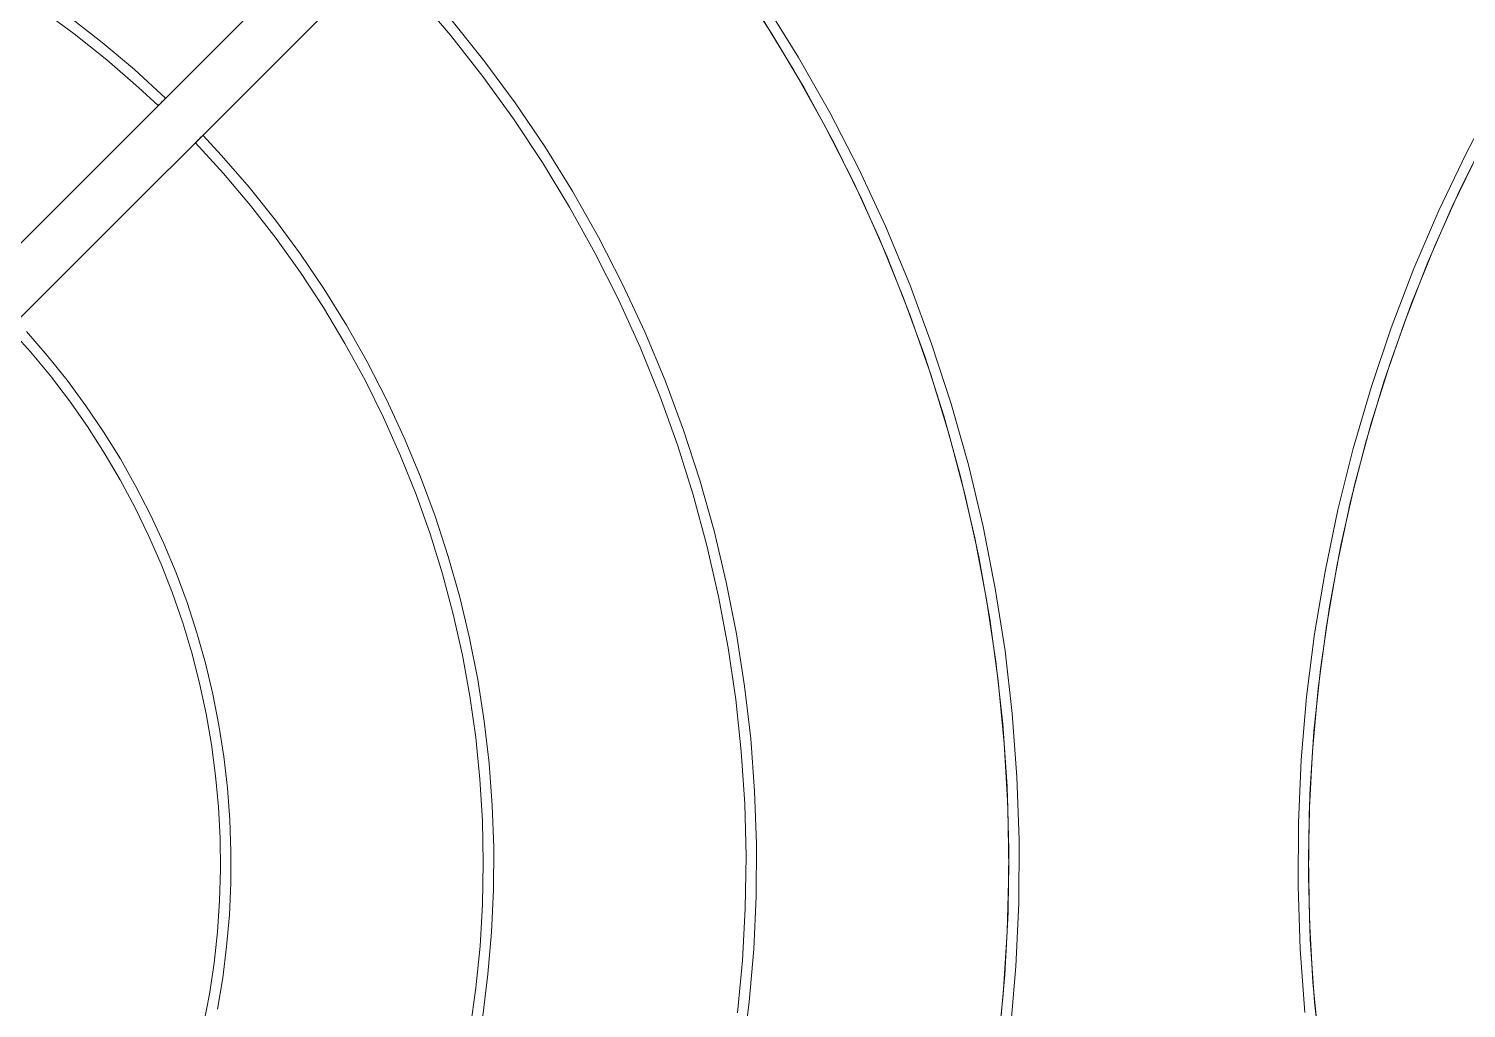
# Model space of a CAD drawing. Header units: millimetres. Extents: x -22227 to 20164, y 15335 to 61747.
# Drawn here: x -6160.9 to -5887.4, y 61219.3 to 61405.8 of the extents above; entities that cross this region are included whole.
import ezdxf

# ---------------------------------------------------------------- set-up
doc = ezdxf.new("R2010")
doc.units = ezdxf.units.MM
doc.layers.add('M-EQPM', color=7, linetype='Continuous', lineweight=5)

# ---------------------------------------------------------------- blocks, each defined once
blk = doc.blocks.new('DanNong_VRV - OD-A-1-1235631-MẶT BẰNG BỐ TRÍ THIẾT BỊ')
at = {"layer": 'M-EQPM'}
for p, q in [((-410.68, 227.11), (-218.35, 419.45)), ((-221.18, 416.62), (-410.68, 227.11)), ((-211.28, 412.38), (-403.61, 220.04)), ((-403.61, 220.04), (-214.1, 409.55))]:
    blk.add_line(p, q, dxfattribs=at)
at = {"layer": 'M-EQPM', "flags": 128}
for points in [[(-143.17, 156.56), (-142.14, 168.55), (-141.6, 180.58), (-141.53, 192.62), (-141.95, 204.65), (-142.85, 216.66), (-144.22, 228.62), (-146.08, 240.51), (-148.4, 252.32), (-151.2, 264.03), (-154.47, 275.62), (-158.19, 287.07), (-162.37, 298.36), (-167, 309.47), (-172.07, 320.39), (-177.57, 331.1), (-183.5, 341.58), (-189.84, 351.82)], [(-143.17, 156.56), (-142.14, 168.55), (-141.6, 180.58), (-141.53, 192.62), (-141.95, 204.65), (-142.85, 216.66), (-144.22, 228.62), (-146.08, 240.51), (-148.4, 252.32), (-151.2, 264.03), (-154.47, 275.62), (-158.19, 287.07), (-162.37, 298.36), (-167, 309.47), (-172.07, 320.39), (-177.57, 331.1), (-183.5, 341.58), (-189.84, 351.82)], [(-195.08, 356.11), (-188.57, 346.08), (-182.46, 335.8), (-176.77, 325.28), (-171.5, 314.55), (-166.66, 303.61), (-162.27, 292.49), (-158.32, 281.2), (-154.83, 269.76), (-151.8, 258.19), (-149.24, 246.51), (-147.14, 234.74), (-145.52, 222.89), (-144.37, 210.98), (-143.7, 199.04), (-143.5, 187.08), (-143.79, 175.13), (-144.55, 163.19), (-145.79, 151.3)], [(-195.08, 356.11), (-188.57, 346.08), (-182.46, 335.8), (-176.77, 325.28), (-171.5, 314.55), (-166.66, 303.61), (-162.27, 292.49), (-158.32, 281.2), (-154.83, 269.76), (-151.8, 258.19), (-149.24, 246.51), (-147.14, 234.74), (-145.52, 222.89), (-144.37, 210.98), (-143.7, 199.04), (-143.5, 187.08), (-143.79, 175.13), (-144.55, 163.19), (-145.79, 151.3)], [(-50.87, 333.95), (-56.49, 323.3), (-61.67, 312.44), (-66.42, 301.38), (-70.72, 290.13), (-74.57, 278.73), (-77.96, 267.17), (-80.89, 255.49), (-83.34, 243.71), (-85.32, 231.83), (-86.83, 219.89), (-87.86, 207.89), (-88.4, 195.87), (-88.47, 183.83), (-88.05, 171.8), (-87.15, 159.79)], [(-50.87, 333.95), (-56.49, 323.3), (-61.67, 312.44), (-66.42, 301.38), (-70.72, 290.13), (-74.57, 278.73), (-77.96, 267.17), (-80.89, 255.49), (-83.34, 243.71), (-85.32, 231.83), (-86.83, 219.89), (-87.86, 207.89), (-88.4, 195.87), (-88.47, 183.83), (-88.05, 171.8), (-87.15, 159.79)], [(-50.87, 333.95), (-56.49, 323.3), (-61.67, 312.44), (-66.42, 301.38), (-70.72, 290.13), (-74.57, 278.73), (-77.96, 267.17), (-80.89, 255.49), (-83.34, 243.71), (-85.32, 231.83), (-86.83, 219.89), (-87.86, 207.89), (-88.4, 195.87), (-88.47, 183.83), (-88.05, 171.8), (-87.15, 159.79)], [(-84.48, 153.56), (-85.63, 165.46), (-86.3, 177.4), (-86.5, 189.36), (-86.21, 201.32), (-85.45, 213.25), (-84.21, 225.15), (-82.5, 236.98), (-80.31, 248.74), (-77.66, 260.4), (-74.54, 271.95), (-70.96, 283.36), (-66.93, 294.62), (-62.45, 305.71), (-57.53, 316.61), (-52.18, 327.3)], [(-84.48, 153.56), (-85.63, 165.46), (-86.3, 177.4), (-86.5, 189.36), (-86.21, 201.32), (-85.45, 213.25), (-84.21, 225.15), (-82.5, 236.98), (-80.31, 248.74), (-77.66, 260.4), (-74.54, 271.95), (-70.96, 283.36), (-66.93, 294.62), (-62.45, 305.71), (-57.53, 316.61), (-52.18, 327.3)], [(-84.03, 149.85), (-85.33, 161.74), (-86.15, 173.67), (-86.49, 185.63), (-86.35, 197.59), (-85.74, 209.53), (-84.65, 221.44), (-83.08, 233.3), (-81.04, 245.08), (-78.54, 256.77), (-75.56, 268.36), (-72.13, 279.81), (-68.24, 291.12), (-63.9, 302.27), (-59.12, 313.23), (-53.9, 323.99)], [(-143.17, 156.56), (-142.14, 168.55), (-141.6, 180.58), (-141.53, 192.62), (-141.95, 204.65), (-142.85, 216.66), (-144.22, 228.62), (-146.08, 240.51), (-148.4, 252.32), (-151.2, 264.03), (-154.47, 275.62), (-158.19, 287.07), (-162.37, 298.36), (-167, 309.47), (-172.07, 320.39), (-177.57, 331.1), (-183.5, 341.58), (-189.84, 351.82)], [(-190.56, 349.24), (-184.32, 339.04), (-178.5, 328.59), (-173.09, 317.92), (-168.12, 307.04), (-163.59, 295.98), (-159.51, 284.74), (-155.87, 273.34), (-152.7, 261.81), (-149.99, 250.16), (-147.74, 238.42), (-145.97, 226.59), (-144.67, 214.7), (-143.85, 202.77), (-143.51, 190.82), (-143.65, 178.86), (-144.26, 166.91), (-145.35, 155.01)], [(-303.95, 333.84), (-309.89, 339.27), (-316.03, 344.45), (-322.38, 349.38)], [(-327.75, 350.81), (-321.34, 346.09), (-315.12, 341.12), (-309.11, 335.9), (-305.37, 332.43)], [(-194.15, 151.86), (-192.89, 161.82), (-192.04, 171.82), (-191.58, 181.85), (-191.53, 191.89), (-191.87, 201.92), (-192.62, 211.93), (-193.77, 221.91), (-195.32, 231.83), (-197.26, 241.68), (-199.59, 251.44), (-202.31, 261.1), (-205.42, 270.65), (-208.91, 280.06), (-212.77, 289.33), (-216.99, 298.44), (-221.58, 307.37), (-226.52, 316.11), (-231.81, 324.64), (-237.43, 332.96), (-243.38, 341.04), (-249.65, 348.88)], [(-256.18, 353.4), (-249.72, 345.82), (-243.57, 337.98), (-237.74, 329.91), (-232.24, 321.61), (-227.07, 313.09), (-222.25, 304.38), (-217.78, 295.48), (-213.67, 286.41), (-209.93, 277.18), (-206.56, 267.81), (-203.57, 258.31), (-200.95, 248.7), (-198.73, 238.99), (-196.89, 229.2), (-195.45, 219.34), (-194.41, 209.44), (-193.76, 199.5), (-193.5, 189.55), (-193.65, 179.59), (-194.19, 169.64), (-195.14, 159.73)], [(-243.62, 159.1), (-242.62, 167.08), (-241.93, 175.09), (-241.56, 183.12), (-241.52, 191.16), (-241.8, 199.19), (-242.4, 207.21), (-243.32, 215.2), (-244.56, 223.14), (-246.11, 231.03), (-247.98, 238.85), (-250.16, 246.58), (-252.65, 254.23), (-255.44, 261.77), (-258.53, 269.19), (-261.91, 276.48), (-265.59, 283.63), (-269.55, 290.63), (-273.78, 297.47), (-278.28, 304.13), (-283.05, 310.6), (-288.07, 316.88), (-293.34, 322.95), (-296.88, 326.77)], [(-298.29, 325.36), (-292.93, 319.48), (-287.8, 313.39), (-282.92, 307.11), (-278.29, 300.63), (-273.92, 293.97), (-269.83, 287.15), (-266.01, 280.16), (-262.48, 273.03), (-259.23, 265.77), (-256.28, 258.38), (-253.62, 250.87), (-251.26, 243.27), (-249.22, 235.58), (-247.48, 227.81), (-246.05, 219.98), (-244.94, 212.1), (-244.14, 204.18), (-243.66, 196.23), (-243.5, 188.28), (-243.66, 180.32), (-244.13, 172.37), (-244.92, 164.45), (-246.03, 156.57)], [(-333.66, 289.99), (-329.68, 285.55), (-325.88, 280.96), (-322.27, 276.23), (-318.84, 271.35), (-315.62, 266.34), (-312.59, 261.2), (-309.78, 255.95), (-307.18, 250.58), (-304.79, 245.12), (-302.63, 239.57), (-300.69, 233.94), (-298.97, 228.23), (-297.49, 222.46), (-296.23, 216.63), (-295.21, 210.76), (-294.43, 204.85), (-293.88, 198.92), (-293.58, 192.97), (-293.5, 187.01), (-293.67, 181.05), (-294.08, 175.1), (-294.72, 169.18), (-295.6, 163.28), (-296.72, 157.43)], [(-294.09, 160.39), (-293.09, 166.34), (-292.34, 172.34), (-291.82, 178.35), (-291.55, 184.39), (-291.52, 190.43), (-291.73, 196.46), (-292.18, 202.49), (-292.87, 208.49), (-293.8, 214.45), (-294.96, 220.38), (-296.37, 226.25), (-298.01, 232.07), (-299.87, 237.81), (-301.97, 243.47), (-304.29, 249.05), (-306.84, 254.53), (-309.6, 259.9), (-312.57, 265.16), (-315.75, 270.29), (-319.13, 275.29), (-322.71, 280.16), (-326.49, 284.87), (-330.44, 289.44)]]:
    blk.add_lwpolyline(points, dxfattribs=at)
at = {"layer": 'M-EQPM'}
for points in [[(-303.95, 333.84), (-303.95, 333.84), (-303.97, 333.82), (-304.08, 333.72), (-304.24, 333.56), (-304.44, 333.36), (-304.66, 333.14), (-304.88, 332.91), (-305.08, 332.71), (-305.24, 332.55), (-305.34, 332.45), (-305.37, 332.43), (-305.37, 332.43)], [(-305.37, 332.43), (-305.37, 332.43), (-305.34, 332.45), (-305.24, 332.55), (-305.08, 332.71), (-304.88, 332.91), (-304.66, 333.14), (-304.44, 333.36), (-304.24, 333.56), (-304.08, 333.72), (-303.97, 333.82), (-303.95, 333.84), (-303.95, 333.84)], [(-298.29, 325.36), (-298.29, 325.36), (-298.27, 325.38), (-298.17, 325.48), (-298.01, 325.64), (-297.81, 325.84), (-297.59, 326.06), (-297.37, 326.29), (-297.16, 326.49), (-297.01, 326.65), (-296.9, 326.75), (-296.88, 326.77), (-296.88, 326.77)], [(-296.88, 326.77), (-296.88, 326.77), (-296.9, 326.75), (-297.01, 326.65), (-297.16, 326.49), (-297.37, 326.29), (-297.59, 326.06), (-297.81, 325.84), (-298.01, 325.64), (-298.17, 325.48), (-298.27, 325.38), (-298.29, 325.36), (-298.29, 325.36)]]:
    blk.add_open_spline(points, degree=3, dxfattribs=at)
blk = doc.blocks.new('DanNong_VRV - OD-A-1-V165-MẶT BẰNG BỐ TRÍ THIẾT BỊ')
at = {"layer": 'M-EQPM'}
for p, q in [((-410.68, 227.11), (-218.35, 419.45)), ((-221.18, 416.62), (-410.68, 227.11)), ((-211.28, 412.38), (-403.61, 220.04)), ((-403.61, 220.04), (-214.1, 409.55))]:
    blk.add_line(p, q, dxfattribs=at)
at = {"layer": 'M-EQPM', "flags": 128}
for points in [[(-143.17, 156.56), (-142.14, 168.55), (-141.6, 180.58), (-141.53, 192.62), (-141.95, 204.65), (-142.85, 216.66), (-144.22, 228.62), (-146.08, 240.51), (-148.4, 252.32), (-151.2, 264.03), (-154.47, 275.62), (-158.19, 287.07), (-162.37, 298.36), (-167, 309.47), (-172.07, 320.39), (-177.57, 331.1), (-183.5, 341.58), (-189.84, 351.82)], [(-143.17, 156.56), (-142.14, 168.55), (-141.6, 180.58), (-141.53, 192.62), (-141.95, 204.65), (-142.85, 216.66), (-144.22, 228.62), (-146.08, 240.51), (-148.4, 252.32), (-151.2, 264.03), (-154.47, 275.62), (-158.19, 287.07), (-162.37, 298.36), (-167, 309.47), (-172.07, 320.39), (-177.57, 331.1), (-183.5, 341.58), (-189.84, 351.82)], [(-195.08, 356.11), (-188.57, 346.08), (-182.46, 335.8), (-176.77, 325.28), (-171.5, 314.55), (-166.66, 303.61), (-162.27, 292.49), (-158.32, 281.2), (-154.83, 269.76), (-151.8, 258.19), (-149.24, 246.51), (-147.14, 234.74), (-145.52, 222.89), (-144.37, 210.98), (-143.7, 199.04), (-143.5, 187.08), (-143.79, 175.13), (-144.55, 163.19), (-145.79, 151.3)], [(-195.08, 356.11), (-188.57, 346.08), (-182.46, 335.8), (-176.77, 325.28), (-171.5, 314.55), (-166.66, 303.61), (-162.27, 292.49), (-158.32, 281.2), (-154.83, 269.76), (-151.8, 258.19), (-149.24, 246.51), (-147.14, 234.74), (-145.52, 222.89), (-144.37, 210.98), (-143.7, 199.04), (-143.5, 187.08), (-143.79, 175.13), (-144.55, 163.19), (-145.79, 151.3)], [(-50.87, 333.95), (-56.49, 323.3), (-61.67, 312.44), (-66.42, 301.38), (-70.72, 290.13), (-74.57, 278.73), (-77.96, 267.17), (-80.89, 255.49), (-83.34, 243.71), (-85.32, 231.83), (-86.83, 219.89), (-87.86, 207.89), (-88.4, 195.87), (-88.47, 183.83), (-88.05, 171.8), (-87.15, 159.79)], [(-50.87, 333.95), (-56.49, 323.3), (-61.67, 312.44), (-66.42, 301.38), (-70.72, 290.13), (-74.57, 278.73), (-77.96, 267.17), (-80.89, 255.49), (-83.34, 243.71), (-85.32, 231.83), (-86.83, 219.89), (-87.86, 207.89), (-88.4, 195.87), (-88.47, 183.83), (-88.05, 171.8), (-87.15, 159.79)], [(-50.87, 333.95), (-56.49, 323.3), (-61.67, 312.44), (-66.42, 301.38), (-70.72, 290.13), (-74.57, 278.73), (-77.96, 267.17), (-80.89, 255.49), (-83.34, 243.71), (-85.32, 231.83), (-86.83, 219.89), (-87.86, 207.89), (-88.4, 195.87), (-88.47, 183.83), (-88.05, 171.8), (-87.15, 159.79)], [(-84.48, 153.56), (-85.63, 165.46), (-86.3, 177.4), (-86.5, 189.36), (-86.21, 201.32), (-85.45, 213.25), (-84.21, 225.15), (-82.5, 236.98), (-80.31, 248.74), (-77.66, 260.4), (-74.54, 271.95), (-70.96, 283.36), (-66.93, 294.62), (-62.45, 305.71), (-57.53, 316.61), (-52.18, 327.3)], [(-84.48, 153.56), (-85.63, 165.46), (-86.3, 177.4), (-86.5, 189.36), (-86.21, 201.32), (-85.45, 213.25), (-84.21, 225.15), (-82.5, 236.98), (-80.31, 248.74), (-77.66, 260.4), (-74.54, 271.95), (-70.96, 283.36), (-66.93, 294.62), (-62.45, 305.71), (-57.53, 316.61), (-52.18, 327.3)], [(-84.03, 149.85), (-85.33, 161.74), (-86.15, 173.67), (-86.49, 185.63), (-86.35, 197.59), (-85.74, 209.53), (-84.65, 221.44), (-83.08, 233.3), (-81.04, 245.08), (-78.54, 256.77), (-75.56, 268.36), (-72.13, 279.81), (-68.24, 291.12), (-63.9, 302.27), (-59.12, 313.23), (-53.9, 323.99)], [(-143.17, 156.56), (-142.14, 168.55), (-141.6, 180.58), (-141.53, 192.62), (-141.95, 204.65), (-142.85, 216.66), (-144.22, 228.62), (-146.08, 240.51), (-148.4, 252.32), (-151.2, 264.03), (-154.47, 275.62), (-158.19, 287.07), (-162.37, 298.36), (-167, 309.47), (-172.07, 320.39), (-177.57, 331.1), (-183.5, 341.58), (-189.84, 351.82)], [(-190.56, 349.24), (-184.32, 339.04), (-178.5, 328.59), (-173.09, 317.92), (-168.12, 307.04), (-163.59, 295.98), (-159.51, 284.74), (-155.87, 273.34), (-152.7, 261.81), (-149.99, 250.16), (-147.74, 238.42), (-145.97, 226.59), (-144.67, 214.7), (-143.85, 202.77), (-143.51, 190.82), (-143.65, 178.86), (-144.26, 166.91), (-145.35, 155.01)], [(-303.95, 333.84), (-309.89, 339.27), (-316.03, 344.45), (-322.38, 349.38)], [(-327.75, 350.81), (-321.34, 346.09), (-315.12, 341.12), (-309.11, 335.9), (-305.37, 332.43)], [(-194.15, 151.86), (-192.89, 161.82), (-192.04, 171.82), (-191.58, 181.85), (-191.53, 191.89), (-191.87, 201.92), (-192.62, 211.93), (-193.77, 221.91), (-195.32, 231.83), (-197.26, 241.68), (-199.59, 251.44), (-202.31, 261.1), (-205.42, 270.65), (-208.91, 280.06), (-212.77, 289.33), (-216.99, 298.44), (-221.58, 307.37), (-226.52, 316.11), (-231.81, 324.64), (-237.43, 332.96), (-243.38, 341.04), (-249.65, 348.88)], [(-256.18, 353.4), (-249.72, 345.82), (-243.57, 337.98), (-237.74, 329.91), (-232.24, 321.61), (-227.07, 313.09), (-222.25, 304.38), (-217.78, 295.48), (-213.67, 286.41), (-209.93, 277.18), (-206.56, 267.81), (-203.57, 258.31), (-200.95, 248.7), (-198.73, 238.99), (-196.89, 229.2), (-195.45, 219.34), (-194.41, 209.44), (-193.76, 199.5), (-193.5, 189.55), (-193.65, 179.59), (-194.19, 169.64), (-195.14, 159.73)], [(-243.62, 159.1), (-242.62, 167.08), (-241.93, 175.09), (-241.56, 183.12), (-241.52, 191.16), (-241.8, 199.19), (-242.4, 207.21), (-243.32, 215.2), (-244.56, 223.14), (-246.11, 231.03), (-247.98, 238.85), (-250.16, 246.58), (-252.65, 254.23), (-255.44, 261.77), (-258.53, 269.19), (-261.91, 276.48), (-265.59, 283.63), (-269.55, 290.63), (-273.78, 297.47), (-278.28, 304.13), (-283.05, 310.6), (-288.07, 316.88), (-293.34, 322.95), (-296.88, 326.77)], [(-298.29, 325.36), (-292.93, 319.48), (-287.8, 313.39), (-282.92, 307.11), (-278.29, 300.63), (-273.92, 293.97), (-269.83, 287.15), (-266.01, 280.16), (-262.48, 273.03), (-259.23, 265.77), (-256.28, 258.38), (-253.62, 250.87), (-251.26, 243.27), (-249.22, 235.58), (-247.48, 227.81), (-246.05, 219.98), (-244.94, 212.1), (-244.14, 204.18), (-243.66, 196.23), (-243.5, 188.28), (-243.66, 180.32), (-244.13, 172.37), (-244.92, 164.45), (-246.03, 156.57)], [(-333.66, 289.99), (-329.68, 285.55), (-325.88, 280.96), (-322.27, 276.23), (-318.84, 271.35), (-315.62, 266.34), (-312.59, 261.2), (-309.78, 255.95), (-307.18, 250.58), (-304.79, 245.12), (-302.63, 239.57), (-300.69, 233.94), (-298.97, 228.23), (-297.49, 222.46), (-296.23, 216.63), (-295.21, 210.76), (-294.43, 204.85), (-293.88, 198.92), (-293.58, 192.97), (-293.5, 187.01), (-293.67, 181.05), (-294.08, 175.1), (-294.72, 169.18), (-295.6, 163.28), (-296.72, 157.43)], [(-294.09, 160.39), (-293.09, 166.34), (-292.34, 172.34), (-291.82, 178.35), (-291.55, 184.39), (-291.52, 190.43), (-291.73, 196.46), (-292.18, 202.49), (-292.87, 208.49), (-293.8, 214.45), (-294.96, 220.38), (-296.37, 226.25), (-298.01, 232.07), (-299.87, 237.81), (-301.97, 243.47), (-304.29, 249.05), (-306.84, 254.53), (-309.6, 259.9), (-312.57, 265.16), (-315.75, 270.29), (-319.13, 275.29), (-322.71, 280.16), (-326.49, 284.87), (-330.44, 289.44)]]:
    blk.add_lwpolyline(points, dxfattribs=at)
at = {"layer": 'M-EQPM'}
for points in [[(-303.95, 333.84), (-303.95, 333.84), (-303.97, 333.82), (-304.08, 333.72), (-304.24, 333.56), (-304.44, 333.36), (-304.66, 333.14), (-304.88, 332.91), (-305.08, 332.71), (-305.24, 332.55), (-305.34, 332.45), (-305.37, 332.43), (-305.37, 332.43)], [(-305.37, 332.43), (-305.37, 332.43), (-305.34, 332.45), (-305.24, 332.55), (-305.08, 332.71), (-304.88, 332.91), (-304.66, 333.14), (-304.44, 333.36), (-304.24, 333.56), (-304.08, 333.72), (-303.97, 333.82), (-303.95, 333.84), (-303.95, 333.84)], [(-298.29, 325.36), (-298.29, 325.36), (-298.27, 325.38), (-298.17, 325.48), (-298.01, 325.64), (-297.81, 325.84), (-297.59, 326.06), (-297.37, 326.29), (-297.16, 326.49), (-297.01, 326.65), (-296.9, 326.75), (-296.88, 326.77), (-296.88, 326.77)], [(-296.88, 326.77), (-296.88, 326.77), (-296.9, 326.75), (-297.01, 326.65), (-297.16, 326.49), (-297.37, 326.29), (-297.59, 326.06), (-297.81, 325.84), (-298.01, 325.64), (-298.17, 325.48), (-298.27, 325.38), (-298.29, 325.36), (-298.29, 325.36)]]:
    blk.add_open_spline(points, degree=3, dxfattribs=at)
blk = doc.blocks.new('DanNong_VRV - OD-A-1-V174-MẶT BẰNG BỐ TRÍ THIẾT BỊ')
at = {"layer": 'M-EQPM'}
for p, q in [((-410.68, 227.11), (-218.35, 419.45)), ((-410.68, 227.11), (-218.35, 419.45)), ((-221.18, 416.62), (-410.68, 227.11)), ((-221.18, 416.62), (-410.68, 227.11)), ((-211.28, 412.38), (-403.61, 220.04)), ((-211.28, 412.38), (-403.61, 220.04)), ((-403.61, 220.04), (-214.1, 409.55)), ((-403.61, 220.04), (-214.1, 409.55))]:
    blk.add_line(p, q, dxfattribs=at)
at = {"layer": 'M-EQPM', "flags": 128}
for points in [[(-143.17, 156.56), (-142.14, 168.55), (-141.6, 180.58), (-141.53, 192.62), (-141.95, 204.65), (-142.85, 216.66), (-144.22, 228.62), (-146.08, 240.51), (-148.4, 252.32), (-151.2, 264.03), (-154.47, 275.62), (-158.19, 287.07), (-162.37, 298.36), (-167, 309.47), (-172.07, 320.39), (-177.57, 331.1), (-183.5, 341.58), (-189.84, 351.82)], [(-143.17, 156.56), (-142.14, 168.55), (-141.6, 180.58), (-141.53, 192.62), (-141.95, 204.65), (-142.85, 216.66), (-144.22, 228.62), (-146.08, 240.51), (-148.4, 252.32), (-151.2, 264.03), (-154.47, 275.62), (-158.19, 287.07), (-162.37, 298.36), (-167, 309.47), (-172.07, 320.39), (-177.57, 331.1), (-183.5, 341.58), (-189.84, 351.82)], [(-143.17, 156.56), (-142.14, 168.55), (-141.6, 180.58), (-141.53, 192.62), (-141.95, 204.65), (-142.85, 216.66), (-144.22, 228.62), (-146.08, 240.51), (-148.4, 252.32), (-151.2, 264.03), (-154.47, 275.62), (-158.19, 287.07), (-162.37, 298.36), (-167, 309.47), (-172.07, 320.39), (-177.57, 331.1), (-183.5, 341.58), (-189.84, 351.82)], [(-143.17, 156.56), (-142.14, 168.55), (-141.6, 180.58), (-141.53, 192.62), (-141.95, 204.65), (-142.85, 216.66), (-144.22, 228.62), (-146.08, 240.51), (-148.4, 252.32), (-151.2, 264.03), (-154.47, 275.62), (-158.19, 287.07), (-162.37, 298.36), (-167, 309.47), (-172.07, 320.39), (-177.57, 331.1), (-183.5, 341.58), (-189.84, 351.82)], [(-195.08, 356.11), (-188.57, 346.08), (-182.46, 335.8), (-176.77, 325.28), (-171.5, 314.55), (-166.66, 303.61), (-162.27, 292.49), (-158.32, 281.2), (-154.83, 269.76), (-151.8, 258.19), (-149.24, 246.51), (-147.14, 234.74), (-145.52, 222.89), (-144.37, 210.98), (-143.7, 199.04), (-143.5, 187.08), (-143.79, 175.13), (-144.55, 163.19), (-145.79, 151.3)], [(-195.08, 356.11), (-188.57, 346.08), (-182.46, 335.8), (-176.77, 325.28), (-171.5, 314.55), (-166.66, 303.61), (-162.27, 292.49), (-158.32, 281.2), (-154.83, 269.76), (-151.8, 258.19), (-149.24, 246.51), (-147.14, 234.74), (-145.52, 222.89), (-144.37, 210.98), (-143.7, 199.04), (-143.5, 187.08), (-143.79, 175.13), (-144.55, 163.19), (-145.79, 151.3)], [(-195.08, 356.11), (-188.57, 346.08), (-182.46, 335.8), (-176.77, 325.28), (-171.5, 314.55), (-166.66, 303.61), (-162.27, 292.49), (-158.32, 281.2), (-154.83, 269.76), (-151.8, 258.19), (-149.24, 246.51), (-147.14, 234.74), (-145.52, 222.89), (-144.37, 210.98), (-143.7, 199.04), (-143.5, 187.08), (-143.79, 175.13), (-144.55, 163.19), (-145.79, 151.3)], [(-195.08, 356.11), (-188.57, 346.08), (-182.46, 335.8), (-176.77, 325.28), (-171.5, 314.55), (-166.66, 303.61), (-162.27, 292.49), (-158.32, 281.2), (-154.83, 269.76), (-151.8, 258.19), (-149.24, 246.51), (-147.14, 234.74), (-145.52, 222.89), (-144.37, 210.98), (-143.7, 199.04), (-143.5, 187.08), (-143.79, 175.13), (-144.55, 163.19), (-145.79, 151.3)], [(-50.87, 333.95), (-56.49, 323.3), (-61.67, 312.44), (-66.42, 301.38), (-70.72, 290.13), (-74.57, 278.73), (-77.96, 267.17), (-80.89, 255.49), (-83.34, 243.71), (-85.32, 231.83), (-86.83, 219.89), (-87.86, 207.89), (-88.4, 195.87), (-88.47, 183.83), (-88.05, 171.8), (-87.15, 159.79)], [(-50.87, 333.95), (-56.49, 323.3), (-61.67, 312.44), (-66.42, 301.38), (-70.72, 290.13), (-74.57, 278.73), (-77.96, 267.17), (-80.89, 255.49), (-83.34, 243.71), (-85.32, 231.83), (-86.83, 219.89), (-87.86, 207.89), (-88.4, 195.87), (-88.47, 183.83), (-88.05, 171.8), (-87.15, 159.79)], [(-50.87, 333.95), (-56.49, 323.3), (-61.67, 312.44), (-66.42, 301.38), (-70.72, 290.13), (-74.57, 278.73), (-77.96, 267.17), (-80.89, 255.49), (-83.34, 243.71), (-85.32, 231.83), (-86.83, 219.89), (-87.86, 207.89), (-88.4, 195.87), (-88.47, 183.83), (-88.05, 171.8), (-87.15, 159.79)], [(-50.87, 333.95), (-56.49, 323.3), (-61.67, 312.44), (-66.42, 301.38), (-70.72, 290.13), (-74.57, 278.73), (-77.96, 267.17), (-80.89, 255.49), (-83.34, 243.71), (-85.32, 231.83), (-86.83, 219.89), (-87.86, 207.89), (-88.4, 195.87), (-88.47, 183.83), (-88.05, 171.8), (-87.15, 159.79)], [(-50.87, 333.95), (-56.49, 323.3), (-61.67, 312.44), (-66.42, 301.38), (-70.72, 290.13), (-74.57, 278.73), (-77.96, 267.17), (-80.89, 255.49), (-83.34, 243.71), (-85.32, 231.83), (-86.83, 219.89), (-87.86, 207.89), (-88.4, 195.87), (-88.47, 183.83), (-88.05, 171.8), (-87.15, 159.79)], [(-50.87, 333.95), (-56.49, 323.3), (-61.67, 312.44), (-66.42, 301.38), (-70.72, 290.13), (-74.57, 278.73), (-77.96, 267.17), (-80.89, 255.49), (-83.34, 243.71), (-85.32, 231.83), (-86.83, 219.89), (-87.86, 207.89), (-88.4, 195.87), (-88.47, 183.83), (-88.05, 171.8), (-87.15, 159.79)], [(-84.48, 153.56), (-85.63, 165.46), (-86.3, 177.4), (-86.5, 189.36), (-86.21, 201.32), (-85.45, 213.25), (-84.21, 225.15), (-82.5, 236.98), (-80.31, 248.74), (-77.66, 260.4), (-74.54, 271.95), (-70.96, 283.36), (-66.93, 294.62), (-62.45, 305.71), (-57.53, 316.61), (-52.18, 327.3)], [(-84.48, 153.56), (-85.63, 165.46), (-86.3, 177.4), (-86.5, 189.36), (-86.21, 201.32), (-85.45, 213.25), (-84.21, 225.15), (-82.5, 236.98), (-80.31, 248.74), (-77.66, 260.4), (-74.54, 271.95), (-70.96, 283.36), (-66.93, 294.62), (-62.45, 305.71), (-57.53, 316.61), (-52.18, 327.3)], [(-84.48, 153.56), (-85.63, 165.46), (-86.3, 177.4), (-86.5, 189.36), (-86.21, 201.32), (-85.45, 213.25), (-84.21, 225.15), (-82.5, 236.98), (-80.31, 248.74), (-77.66, 260.4), (-74.54, 271.95), (-70.96, 283.36), (-66.93, 294.62), (-62.45, 305.71), (-57.53, 316.61), (-52.18, 327.3)], [(-84.48, 153.56), (-85.63, 165.46), (-86.3, 177.4), (-86.5, 189.36), (-86.21, 201.32), (-85.45, 213.25), (-84.21, 225.15), (-82.5, 236.98), (-80.31, 248.74), (-77.66, 260.4), (-74.54, 271.95), (-70.96, 283.36), (-66.93, 294.62), (-62.45, 305.71), (-57.53, 316.61), (-52.18, 327.3)], [(-84.03, 149.85), (-85.33, 161.74), (-86.15, 173.67), (-86.49, 185.63), (-86.35, 197.59), (-85.74, 209.53), (-84.65, 221.44), (-83.08, 233.3), (-81.04, 245.08), (-78.54, 256.77), (-75.56, 268.36), (-72.13, 279.81), (-68.24, 291.12), (-63.9, 302.27), (-59.12, 313.23), (-53.9, 323.99)], [(-84.03, 149.85), (-85.33, 161.74), (-86.15, 173.67), (-86.49, 185.63), (-86.35, 197.59), (-85.74, 209.53), (-84.65, 221.44), (-83.08, 233.3), (-81.04, 245.08), (-78.54, 256.77), (-75.56, 268.36), (-72.13, 279.81), (-68.24, 291.12), (-63.9, 302.27), (-59.12, 313.23), (-53.9, 323.99)], [(-143.17, 156.56), (-142.14, 168.55), (-141.6, 180.58), (-141.53, 192.62), (-141.95, 204.65), (-142.85, 216.66), (-144.22, 228.62), (-146.08, 240.51), (-148.4, 252.32), (-151.2, 264.03), (-154.47, 275.62), (-158.19, 287.07), (-162.37, 298.36), (-167, 309.47), (-172.07, 320.39), (-177.57, 331.1), (-183.5, 341.58), (-189.84, 351.82)], [(-143.17, 156.56), (-142.14, 168.55), (-141.6, 180.58), (-141.53, 192.62), (-141.95, 204.65), (-142.85, 216.66), (-144.22, 228.62), (-146.08, 240.51), (-148.4, 252.32), (-151.2, 264.03), (-154.47, 275.62), (-158.19, 287.07), (-162.37, 298.36), (-167, 309.47), (-172.07, 320.39), (-177.57, 331.1), (-183.5, 341.58), (-189.84, 351.82)], [(-190.56, 349.24), (-184.32, 339.04), (-178.5, 328.59), (-173.09, 317.92), (-168.12, 307.04), (-163.59, 295.98), (-159.51, 284.74), (-155.87, 273.34), (-152.7, 261.81), (-149.99, 250.16), (-147.74, 238.42), (-145.97, 226.59), (-144.67, 214.7), (-143.85, 202.77), (-143.51, 190.82), (-143.65, 178.86), (-144.26, 166.91), (-145.35, 155.01)], [(-190.56, 349.24), (-184.32, 339.04), (-178.5, 328.59), (-173.09, 317.92), (-168.12, 307.04), (-163.59, 295.98), (-159.51, 284.74), (-155.87, 273.34), (-152.7, 261.81), (-149.99, 250.16), (-147.74, 238.42), (-145.97, 226.59), (-144.67, 214.7), (-143.85, 202.77), (-143.51, 190.82), (-143.65, 178.86), (-144.26, 166.91), (-145.35, 155.01)], [(-303.95, 333.84), (-309.89, 339.27), (-316.03, 344.45), (-322.38, 349.38)], [(-303.95, 333.84), (-309.89, 339.27), (-316.03, 344.45), (-322.38, 349.38)], [(-327.75, 350.81), (-321.34, 346.09), (-315.12, 341.12), (-309.11, 335.9), (-305.37, 332.43)], [(-327.75, 350.81), (-321.34, 346.09), (-315.12, 341.12), (-309.11, 335.9), (-305.37, 332.43)], [(-194.15, 151.86), (-192.89, 161.82), (-192.04, 171.82), (-191.58, 181.85), (-191.53, 191.89), (-191.87, 201.92), (-192.62, 211.93), (-193.77, 221.91), (-195.32, 231.83), (-197.26, 241.68), (-199.59, 251.44), (-202.31, 261.1), (-205.42, 270.65), (-208.91, 280.06), (-212.77, 289.33), (-216.99, 298.44), (-221.58, 307.37), (-226.52, 316.11), (-231.81, 324.64), (-237.43, 332.96), (-243.38, 341.04), (-249.65, 348.88)], [(-194.15, 151.86), (-192.89, 161.82), (-192.04, 171.82), (-191.58, 181.85), (-191.53, 191.89), (-191.87, 201.92), (-192.62, 211.93), (-193.77, 221.91), (-195.32, 231.83), (-197.26, 241.68), (-199.59, 251.44), (-202.31, 261.1), (-205.42, 270.65), (-208.91, 280.06), (-212.77, 289.33), (-216.99, 298.44), (-221.58, 307.37), (-226.52, 316.11), (-231.81, 324.64), (-237.43, 332.96), (-243.38, 341.04), (-249.65, 348.88)], [(-256.18, 353.4), (-249.72, 345.82), (-243.57, 337.98), (-237.74, 329.91), (-232.24, 321.61), (-227.07, 313.09), (-222.25, 304.38), (-217.78, 295.48), (-213.67, 286.41), (-209.93, 277.18), (-206.56, 267.81), (-203.57, 258.31), (-200.95, 248.7), (-198.73, 238.99), (-196.89, 229.2), (-195.45, 219.34), (-194.41, 209.44), (-193.76, 199.5), (-193.5, 189.55), (-193.65, 179.59), (-194.19, 169.64), (-195.14, 159.73)], [(-256.18, 353.4), (-249.72, 345.82), (-243.57, 337.98), (-237.74, 329.91), (-232.24, 321.61), (-227.07, 313.09), (-222.25, 304.38), (-217.78, 295.48), (-213.67, 286.41), (-209.93, 277.18), (-206.56, 267.81), (-203.57, 258.31), (-200.95, 248.7), (-198.73, 238.99), (-196.89, 229.2), (-195.45, 219.34), (-194.41, 209.44), (-193.76, 199.5), (-193.5, 189.55), (-193.65, 179.59), (-194.19, 169.64), (-195.14, 159.73)], [(-243.62, 159.1), (-242.62, 167.08), (-241.93, 175.09), (-241.56, 183.12), (-241.52, 191.16), (-241.8, 199.19), (-242.4, 207.21), (-243.32, 215.2), (-244.56, 223.14), (-246.11, 231.03), (-247.98, 238.85), (-250.16, 246.58), (-252.65, 254.23), (-255.44, 261.77), (-258.53, 269.19), (-261.91, 276.48), (-265.59, 283.63), (-269.55, 290.63), (-273.78, 297.47), (-278.28, 304.13), (-283.05, 310.6), (-288.07, 316.88), (-293.34, 322.95), (-296.88, 326.77)], [(-243.62, 159.1), (-242.62, 167.08), (-241.93, 175.09), (-241.56, 183.12), (-241.52, 191.16), (-241.8, 199.19), (-242.4, 207.21), (-243.32, 215.2), (-244.56, 223.14), (-246.11, 231.03), (-247.98, 238.85), (-250.16, 246.58), (-252.65, 254.23), (-255.44, 261.77), (-258.53, 269.19), (-261.91, 276.48), (-265.59, 283.63), (-269.55, 290.63), (-273.78, 297.47), (-278.28, 304.13), (-283.05, 310.6), (-288.07, 316.88), (-293.34, 322.95), (-296.88, 326.77)], [(-298.29, 325.36), (-292.93, 319.48), (-287.8, 313.39), (-282.92, 307.11), (-278.29, 300.63), (-273.92, 293.97), (-269.83, 287.15), (-266.01, 280.16), (-262.48, 273.03), (-259.23, 265.77), (-256.28, 258.38), (-253.62, 250.87), (-251.26, 243.27), (-249.22, 235.58), (-247.48, 227.81), (-246.05, 219.98), (-244.94, 212.1), (-244.14, 204.18), (-243.66, 196.23), (-243.5, 188.28), (-243.66, 180.32), (-244.13, 172.37), (-244.92, 164.45), (-246.03, 156.57)], [(-298.29, 325.36), (-292.93, 319.48), (-287.8, 313.39), (-282.92, 307.11), (-278.29, 300.63), (-273.92, 293.97), (-269.83, 287.15), (-266.01, 280.16), (-262.48, 273.03), (-259.23, 265.77), (-256.28, 258.38), (-253.62, 250.87), (-251.26, 243.27), (-249.22, 235.58), (-247.48, 227.81), (-246.05, 219.98), (-244.94, 212.1), (-244.14, 204.18), (-243.66, 196.23), (-243.5, 188.28), (-243.66, 180.32), (-244.13, 172.37), (-244.92, 164.45), (-246.03, 156.57)], [(-333.66, 289.99), (-329.68, 285.55), (-325.88, 280.96), (-322.27, 276.23), (-318.84, 271.35), (-315.62, 266.34), (-312.59, 261.2), (-309.78, 255.95), (-307.18, 250.58), (-304.79, 245.12), (-302.63, 239.57), (-300.69, 233.94), (-298.97, 228.23), (-297.49, 222.46), (-296.23, 216.63), (-295.21, 210.76), (-294.43, 204.85), (-293.88, 198.92), (-293.58, 192.97), (-293.5, 187.01), (-293.67, 181.05), (-294.08, 175.1), (-294.72, 169.18), (-295.6, 163.28), (-296.72, 157.43)], [(-333.66, 289.99), (-329.68, 285.55), (-325.88, 280.96), (-322.27, 276.23), (-318.84, 271.35), (-315.62, 266.34), (-312.59, 261.2), (-309.78, 255.95), (-307.18, 250.58), (-304.79, 245.12), (-302.63, 239.57), (-300.69, 233.94), (-298.97, 228.23), (-297.49, 222.46), (-296.23, 216.63), (-295.21, 210.76), (-294.43, 204.85), (-293.88, 198.92), (-293.58, 192.97), (-293.5, 187.01), (-293.67, 181.05), (-294.08, 175.1), (-294.72, 169.18), (-295.6, 163.28), (-296.72, 157.43)], [(-294.09, 160.39), (-293.09, 166.34), (-292.34, 172.34), (-291.82, 178.35), (-291.55, 184.39), (-291.52, 190.43), (-291.73, 196.46), (-292.18, 202.49), (-292.87, 208.49), (-293.8, 214.45), (-294.96, 220.38), (-296.37, 226.25), (-298.01, 232.07), (-299.87, 237.81), (-301.97, 243.47), (-304.29, 249.05), (-306.84, 254.53), (-309.6, 259.9), (-312.57, 265.16), (-315.75, 270.29), (-319.13, 275.29), (-322.71, 280.16), (-326.49, 284.87), (-330.44, 289.44)], [(-294.09, 160.39), (-293.09, 166.34), (-292.34, 172.34), (-291.82, 178.35), (-291.55, 184.39), (-291.52, 190.43), (-291.73, 196.46), (-292.18, 202.49), (-292.87, 208.49), (-293.8, 214.45), (-294.96, 220.38), (-296.37, 226.25), (-298.01, 232.07), (-299.87, 237.81), (-301.97, 243.47), (-304.29, 249.05), (-306.84, 254.53), (-309.6, 259.9), (-312.57, 265.16), (-315.75, 270.29), (-319.13, 275.29), (-322.71, 280.16), (-326.49, 284.87), (-330.44, 289.44)]]:
    blk.add_lwpolyline(points, dxfattribs=at)
at = {"layer": 'M-EQPM'}
for points in [[(-303.95, 333.84), (-303.95, 333.84), (-303.97, 333.82), (-304.08, 333.72), (-304.24, 333.56), (-304.44, 333.36), (-304.66, 333.14), (-304.88, 332.91), (-305.08, 332.71), (-305.24, 332.55), (-305.34, 332.45), (-305.37, 332.43), (-305.37, 332.43)], [(-305.37, 332.43), (-305.37, 332.43), (-305.34, 332.45), (-305.24, 332.55), (-305.08, 332.71), (-304.88, 332.91), (-304.66, 333.14), (-304.44, 333.36), (-304.24, 333.56), (-304.08, 333.72), (-303.97, 333.82), (-303.95, 333.84), (-303.95, 333.84)], [(-303.95, 333.84), (-303.95, 333.84), (-303.97, 333.82), (-304.08, 333.72), (-304.24, 333.56), (-304.44, 333.36), (-304.66, 333.14), (-304.88, 332.91), (-305.08, 332.71), (-305.24, 332.55), (-305.34, 332.45), (-305.37, 332.43), (-305.37, 332.43)], [(-305.37, 332.43), (-305.37, 332.43), (-305.34, 332.45), (-305.24, 332.55), (-305.08, 332.71), (-304.88, 332.91), (-304.66, 333.14), (-304.44, 333.36), (-304.24, 333.56), (-304.08, 333.72), (-303.97, 333.82), (-303.95, 333.84), (-303.95, 333.84)], [(-298.29, 325.36), (-298.29, 325.36), (-298.27, 325.38), (-298.17, 325.48), (-298.01, 325.64), (-297.81, 325.84), (-297.59, 326.06), (-297.37, 326.29), (-297.16, 326.49), (-297.01, 326.65), (-296.9, 326.75), (-296.88, 326.77), (-296.88, 326.77)], [(-296.88, 326.77), (-296.88, 326.77), (-296.9, 326.75), (-297.01, 326.65), (-297.16, 326.49), (-297.37, 326.29), (-297.59, 326.06), (-297.81, 325.84), (-298.01, 325.64), (-298.17, 325.48), (-298.27, 325.38), (-298.29, 325.36), (-298.29, 325.36)], [(-298.29, 325.36), (-298.29, 325.36), (-298.27, 325.38), (-298.17, 325.48), (-298.01, 325.64), (-297.81, 325.84), (-297.59, 326.06), (-297.37, 326.29), (-297.16, 326.49), (-297.01, 326.65), (-296.9, 326.75), (-296.88, 326.77), (-296.88, 326.77)], [(-296.88, 326.77), (-296.88, 326.77), (-296.9, 326.75), (-297.01, 326.65), (-297.16, 326.49), (-297.37, 326.29), (-297.59, 326.06), (-297.81, 325.84), (-298.01, 325.64), (-298.17, 325.48), (-298.27, 325.38), (-298.29, 325.36), (-298.29, 325.36)]]:
    blk.add_open_spline(points, degree=3, dxfattribs=at)
blk = doc.blocks.new('DanNong_VRV - OD-A-1-V179-MẶT BẰNG BỐ TRÍ THIẾT BỊ')
at = {"layer": 'M-EQPM'}
for p, q in [((-410.68, 227.11), (-218.35, 419.45)), ((-410.68, 227.11), (-218.35, 419.45)), ((-221.18, 416.62), (-410.68, 227.11)), ((-221.18, 416.62), (-410.68, 227.11)), ((-211.28, 412.38), (-403.61, 220.04)), ((-211.28, 412.38), (-403.61, 220.04)), ((-403.61, 220.04), (-214.1, 409.55)), ((-403.61, 220.04), (-214.1, 409.55))]:
    blk.add_line(p, q, dxfattribs=at)
at = {"layer": 'M-EQPM', "flags": 128}
for points in [[(-143.17, 156.56), (-142.14, 168.55), (-141.6, 180.58), (-141.53, 192.62), (-141.95, 204.65), (-142.85, 216.66), (-144.22, 228.62), (-146.08, 240.51), (-148.4, 252.32), (-151.2, 264.03), (-154.47, 275.62), (-158.19, 287.07), (-162.37, 298.36), (-167, 309.47), (-172.07, 320.39), (-177.57, 331.1), (-183.5, 341.58), (-189.84, 351.82)], [(-143.17, 156.56), (-142.14, 168.55), (-141.6, 180.58), (-141.53, 192.62), (-141.95, 204.65), (-142.85, 216.66), (-144.22, 228.62), (-146.08, 240.51), (-148.4, 252.32), (-151.2, 264.03), (-154.47, 275.62), (-158.19, 287.07), (-162.37, 298.36), (-167, 309.47), (-172.07, 320.39), (-177.57, 331.1), (-183.5, 341.58), (-189.84, 351.82)], [(-143.17, 156.56), (-142.14, 168.55), (-141.6, 180.58), (-141.53, 192.62), (-141.95, 204.65), (-142.85, 216.66), (-144.22, 228.62), (-146.08, 240.51), (-148.4, 252.32), (-151.2, 264.03), (-154.47, 275.62), (-158.19, 287.07), (-162.37, 298.36), (-167, 309.47), (-172.07, 320.39), (-177.57, 331.1), (-183.5, 341.58), (-189.84, 351.82)], [(-143.17, 156.56), (-142.14, 168.55), (-141.6, 180.58), (-141.53, 192.62), (-141.95, 204.65), (-142.85, 216.66), (-144.22, 228.62), (-146.08, 240.51), (-148.4, 252.32), (-151.2, 264.03), (-154.47, 275.62), (-158.19, 287.07), (-162.37, 298.36), (-167, 309.47), (-172.07, 320.39), (-177.57, 331.1), (-183.5, 341.58), (-189.84, 351.82)], [(-195.08, 356.11), (-188.57, 346.08), (-182.46, 335.8), (-176.77, 325.28), (-171.5, 314.55), (-166.66, 303.61), (-162.27, 292.49), (-158.32, 281.2), (-154.83, 269.76), (-151.8, 258.19), (-149.24, 246.51), (-147.14, 234.74), (-145.52, 222.89), (-144.37, 210.98), (-143.7, 199.04), (-143.5, 187.08), (-143.79, 175.13), (-144.55, 163.19), (-145.79, 151.3)], [(-195.08, 356.11), (-188.57, 346.08), (-182.46, 335.8), (-176.77, 325.28), (-171.5, 314.55), (-166.66, 303.61), (-162.27, 292.49), (-158.32, 281.2), (-154.83, 269.76), (-151.8, 258.19), (-149.24, 246.51), (-147.14, 234.74), (-145.52, 222.89), (-144.37, 210.98), (-143.7, 199.04), (-143.5, 187.08), (-143.79, 175.13), (-144.55, 163.19), (-145.79, 151.3)], [(-195.08, 356.11), (-188.57, 346.08), (-182.46, 335.8), (-176.77, 325.28), (-171.5, 314.55), (-166.66, 303.61), (-162.27, 292.49), (-158.32, 281.2), (-154.83, 269.76), (-151.8, 258.19), (-149.24, 246.51), (-147.14, 234.74), (-145.52, 222.89), (-144.37, 210.98), (-143.7, 199.04), (-143.5, 187.08), (-143.79, 175.13), (-144.55, 163.19), (-145.79, 151.3)], [(-195.08, 356.11), (-188.57, 346.08), (-182.46, 335.8), (-176.77, 325.28), (-171.5, 314.55), (-166.66, 303.61), (-162.27, 292.49), (-158.32, 281.2), (-154.83, 269.76), (-151.8, 258.19), (-149.24, 246.51), (-147.14, 234.74), (-145.52, 222.89), (-144.37, 210.98), (-143.7, 199.04), (-143.5, 187.08), (-143.79, 175.13), (-144.55, 163.19), (-145.79, 151.3)], [(-50.87, 333.95), (-56.49, 323.3), (-61.67, 312.44), (-66.42, 301.38), (-70.72, 290.13), (-74.57, 278.73), (-77.96, 267.17), (-80.89, 255.49), (-83.34, 243.71), (-85.32, 231.83), (-86.83, 219.89), (-87.86, 207.89), (-88.4, 195.87), (-88.47, 183.83), (-88.05, 171.8), (-87.15, 159.79)], [(-50.87, 333.95), (-56.49, 323.3), (-61.67, 312.44), (-66.42, 301.38), (-70.72, 290.13), (-74.57, 278.73), (-77.96, 267.17), (-80.89, 255.49), (-83.34, 243.71), (-85.32, 231.83), (-86.83, 219.89), (-87.86, 207.89), (-88.4, 195.87), (-88.47, 183.83), (-88.05, 171.8), (-87.15, 159.79)], [(-50.87, 333.95), (-56.49, 323.3), (-61.67, 312.44), (-66.42, 301.38), (-70.72, 290.13), (-74.57, 278.73), (-77.96, 267.17), (-80.89, 255.49), (-83.34, 243.71), (-85.32, 231.83), (-86.83, 219.89), (-87.86, 207.89), (-88.4, 195.87), (-88.47, 183.83), (-88.05, 171.8), (-87.15, 159.79)], [(-50.87, 333.95), (-56.49, 323.3), (-61.67, 312.44), (-66.42, 301.38), (-70.72, 290.13), (-74.57, 278.73), (-77.96, 267.17), (-80.89, 255.49), (-83.34, 243.71), (-85.32, 231.83), (-86.83, 219.89), (-87.86, 207.89), (-88.4, 195.87), (-88.47, 183.83), (-88.05, 171.8), (-87.15, 159.79)], [(-50.87, 333.95), (-56.49, 323.3), (-61.67, 312.44), (-66.42, 301.38), (-70.72, 290.13), (-74.57, 278.73), (-77.96, 267.17), (-80.89, 255.49), (-83.34, 243.71), (-85.32, 231.83), (-86.83, 219.89), (-87.86, 207.89), (-88.4, 195.87), (-88.47, 183.83), (-88.05, 171.8), (-87.15, 159.79)], [(-50.87, 333.95), (-56.49, 323.3), (-61.67, 312.44), (-66.42, 301.38), (-70.72, 290.13), (-74.57, 278.73), (-77.96, 267.17), (-80.89, 255.49), (-83.34, 243.71), (-85.32, 231.83), (-86.83, 219.89), (-87.86, 207.89), (-88.4, 195.87), (-88.47, 183.83), (-88.05, 171.8), (-87.15, 159.79)], [(-84.48, 153.56), (-85.63, 165.46), (-86.3, 177.4), (-86.5, 189.36), (-86.21, 201.32), (-85.45, 213.25), (-84.21, 225.15), (-82.5, 236.98), (-80.31, 248.74), (-77.66, 260.4), (-74.54, 271.95), (-70.96, 283.36), (-66.93, 294.62), (-62.45, 305.71), (-57.53, 316.61), (-52.18, 327.3)], [(-84.48, 153.56), (-85.63, 165.46), (-86.3, 177.4), (-86.5, 189.36), (-86.21, 201.32), (-85.45, 213.25), (-84.21, 225.15), (-82.5, 236.98), (-80.31, 248.74), (-77.66, 260.4), (-74.54, 271.95), (-70.96, 283.36), (-66.93, 294.62), (-62.45, 305.71), (-57.53, 316.61), (-52.18, 327.3)], [(-84.48, 153.56), (-85.63, 165.46), (-86.3, 177.4), (-86.5, 189.36), (-86.21, 201.32), (-85.45, 213.25), (-84.21, 225.15), (-82.5, 236.98), (-80.31, 248.74), (-77.66, 260.4), (-74.54, 271.95), (-70.96, 283.36), (-66.93, 294.62), (-62.45, 305.71), (-57.53, 316.61), (-52.18, 327.3)], [(-84.48, 153.56), (-85.63, 165.46), (-86.3, 177.4), (-86.5, 189.36), (-86.21, 201.32), (-85.45, 213.25), (-84.21, 225.15), (-82.5, 236.98), (-80.31, 248.74), (-77.66, 260.4), (-74.54, 271.95), (-70.96, 283.36), (-66.93, 294.62), (-62.45, 305.71), (-57.53, 316.61), (-52.18, 327.3)], [(-84.03, 149.85), (-85.33, 161.74), (-86.15, 173.67), (-86.49, 185.63), (-86.35, 197.59), (-85.74, 209.53), (-84.65, 221.44), (-83.08, 233.3), (-81.04, 245.08), (-78.54, 256.77), (-75.56, 268.36), (-72.13, 279.81), (-68.24, 291.12), (-63.9, 302.27), (-59.12, 313.23), (-53.9, 323.99)], [(-84.03, 149.85), (-85.33, 161.74), (-86.15, 173.67), (-86.49, 185.63), (-86.35, 197.59), (-85.74, 209.53), (-84.65, 221.44), (-83.08, 233.3), (-81.04, 245.08), (-78.54, 256.77), (-75.56, 268.36), (-72.13, 279.81), (-68.24, 291.12), (-63.9, 302.27), (-59.12, 313.23), (-53.9, 323.99)], [(-143.17, 156.56), (-142.14, 168.55), (-141.6, 180.58), (-141.53, 192.62), (-141.95, 204.65), (-142.85, 216.66), (-144.22, 228.62), (-146.08, 240.51), (-148.4, 252.32), (-151.2, 264.03), (-154.47, 275.62), (-158.19, 287.07), (-162.37, 298.36), (-167, 309.47), (-172.07, 320.39), (-177.57, 331.1), (-183.5, 341.58), (-189.84, 351.82)], [(-143.17, 156.56), (-142.14, 168.55), (-141.6, 180.58), (-141.53, 192.62), (-141.95, 204.65), (-142.85, 216.66), (-144.22, 228.62), (-146.08, 240.51), (-148.4, 252.32), (-151.2, 264.03), (-154.47, 275.62), (-158.19, 287.07), (-162.37, 298.36), (-167, 309.47), (-172.07, 320.39), (-177.57, 331.1), (-183.5, 341.58), (-189.84, 351.82)], [(-190.56, 349.24), (-184.32, 339.04), (-178.5, 328.59), (-173.09, 317.92), (-168.12, 307.04), (-163.59, 295.98), (-159.51, 284.74), (-155.87, 273.34), (-152.7, 261.81), (-149.99, 250.16), (-147.74, 238.42), (-145.97, 226.59), (-144.67, 214.7), (-143.85, 202.77), (-143.51, 190.82), (-143.65, 178.86), (-144.26, 166.91), (-145.35, 155.01)], [(-190.56, 349.24), (-184.32, 339.04), (-178.5, 328.59), (-173.09, 317.92), (-168.12, 307.04), (-163.59, 295.98), (-159.51, 284.74), (-155.87, 273.34), (-152.7, 261.81), (-149.99, 250.16), (-147.74, 238.42), (-145.97, 226.59), (-144.67, 214.7), (-143.85, 202.77), (-143.51, 190.82), (-143.65, 178.86), (-144.26, 166.91), (-145.35, 155.01)], [(-303.95, 333.84), (-309.89, 339.27), (-316.03, 344.45), (-322.38, 349.38)], [(-303.95, 333.84), (-309.89, 339.27), (-316.03, 344.45), (-322.38, 349.38)], [(-327.75, 350.81), (-321.34, 346.09), (-315.12, 341.12), (-309.11, 335.9), (-305.37, 332.43)], [(-327.75, 350.81), (-321.34, 346.09), (-315.12, 341.12), (-309.11, 335.9), (-305.37, 332.43)], [(-194.15, 151.86), (-192.89, 161.82), (-192.04, 171.82), (-191.58, 181.85), (-191.53, 191.89), (-191.87, 201.92), (-192.62, 211.93), (-193.77, 221.91), (-195.32, 231.83), (-197.26, 241.68), (-199.59, 251.44), (-202.31, 261.1), (-205.42, 270.65), (-208.91, 280.06), (-212.77, 289.33), (-216.99, 298.44), (-221.58, 307.37), (-226.52, 316.11), (-231.81, 324.64), (-237.43, 332.96), (-243.38, 341.04), (-249.65, 348.88)], [(-194.15, 151.86), (-192.89, 161.82), (-192.04, 171.82), (-191.58, 181.85), (-191.53, 191.89), (-191.87, 201.92), (-192.62, 211.93), (-193.77, 221.91), (-195.32, 231.83), (-197.26, 241.68), (-199.59, 251.44), (-202.31, 261.1), (-205.42, 270.65), (-208.91, 280.06), (-212.77, 289.33), (-216.99, 298.44), (-221.58, 307.37), (-226.52, 316.11), (-231.81, 324.64), (-237.43, 332.96), (-243.38, 341.04), (-249.65, 348.88)], [(-256.18, 353.4), (-249.72, 345.82), (-243.57, 337.98), (-237.74, 329.91), (-232.24, 321.61), (-227.07, 313.09), (-222.25, 304.38), (-217.78, 295.48), (-213.67, 286.41), (-209.93, 277.18), (-206.56, 267.81), (-203.57, 258.31), (-200.95, 248.7), (-198.73, 238.99), (-196.89, 229.2), (-195.45, 219.34), (-194.41, 209.44), (-193.76, 199.5), (-193.5, 189.55), (-193.65, 179.59), (-194.19, 169.64), (-195.14, 159.73)], [(-256.18, 353.4), (-249.72, 345.82), (-243.57, 337.98), (-237.74, 329.91), (-232.24, 321.61), (-227.07, 313.09), (-222.25, 304.38), (-217.78, 295.48), (-213.67, 286.41), (-209.93, 277.18), (-206.56, 267.81), (-203.57, 258.31), (-200.95, 248.7), (-198.73, 238.99), (-196.89, 229.2), (-195.45, 219.34), (-194.41, 209.44), (-193.76, 199.5), (-193.5, 189.55), (-193.65, 179.59), (-194.19, 169.64), (-195.14, 159.73)], [(-243.62, 159.1), (-242.62, 167.08), (-241.93, 175.09), (-241.56, 183.12), (-241.52, 191.16), (-241.8, 199.19), (-242.4, 207.21), (-243.32, 215.2), (-244.56, 223.14), (-246.11, 231.03), (-247.98, 238.85), (-250.16, 246.58), (-252.65, 254.23), (-255.44, 261.77), (-258.53, 269.19), (-261.91, 276.48), (-265.59, 283.63), (-269.55, 290.63), (-273.78, 297.47), (-278.28, 304.13), (-283.05, 310.6), (-288.07, 316.88), (-293.34, 322.95), (-296.88, 326.77)], [(-243.62, 159.1), (-242.62, 167.08), (-241.93, 175.09), (-241.56, 183.12), (-241.52, 191.16), (-241.8, 199.19), (-242.4, 207.21), (-243.32, 215.2), (-244.56, 223.14), (-246.11, 231.03), (-247.98, 238.85), (-250.16, 246.58), (-252.65, 254.23), (-255.44, 261.77), (-258.53, 269.19), (-261.91, 276.48), (-265.59, 283.63), (-269.55, 290.63), (-273.78, 297.47), (-278.28, 304.13), (-283.05, 310.6), (-288.07, 316.88), (-293.34, 322.95), (-296.88, 326.77)], [(-298.29, 325.36), (-292.93, 319.48), (-287.8, 313.39), (-282.92, 307.11), (-278.29, 300.63), (-273.92, 293.97), (-269.83, 287.15), (-266.01, 280.16), (-262.48, 273.03), (-259.23, 265.77), (-256.28, 258.38), (-253.62, 250.87), (-251.26, 243.27), (-249.22, 235.58), (-247.48, 227.81), (-246.05, 219.98), (-244.94, 212.1), (-244.14, 204.18), (-243.66, 196.23), (-243.5, 188.28), (-243.66, 180.32), (-244.13, 172.37), (-244.92, 164.45), (-246.03, 156.57)], [(-298.29, 325.36), (-292.93, 319.48), (-287.8, 313.39), (-282.92, 307.11), (-278.29, 300.63), (-273.92, 293.97), (-269.83, 287.15), (-266.01, 280.16), (-262.48, 273.03), (-259.23, 265.77), (-256.28, 258.38), (-253.62, 250.87), (-251.26, 243.27), (-249.22, 235.58), (-247.48, 227.81), (-246.05, 219.98), (-244.94, 212.1), (-244.14, 204.18), (-243.66, 196.23), (-243.5, 188.28), (-243.66, 180.32), (-244.13, 172.37), (-244.92, 164.45), (-246.03, 156.57)], [(-333.66, 289.99), (-329.68, 285.55), (-325.88, 280.96), (-322.27, 276.23), (-318.84, 271.35), (-315.62, 266.34), (-312.59, 261.2), (-309.78, 255.95), (-307.18, 250.58), (-304.79, 245.12), (-302.63, 239.57), (-300.69, 233.94), (-298.97, 228.23), (-297.49, 222.46), (-296.23, 216.63), (-295.21, 210.76), (-294.43, 204.85), (-293.88, 198.92), (-293.58, 192.97), (-293.5, 187.01), (-293.67, 181.05), (-294.08, 175.1), (-294.72, 169.18), (-295.6, 163.28), (-296.72, 157.43)], [(-333.66, 289.99), (-329.68, 285.55), (-325.88, 280.96), (-322.27, 276.23), (-318.84, 271.35), (-315.62, 266.34), (-312.59, 261.2), (-309.78, 255.95), (-307.18, 250.58), (-304.79, 245.12), (-302.63, 239.57), (-300.69, 233.94), (-298.97, 228.23), (-297.49, 222.46), (-296.23, 216.63), (-295.21, 210.76), (-294.43, 204.85), (-293.88, 198.92), (-293.58, 192.97), (-293.5, 187.01), (-293.67, 181.05), (-294.08, 175.1), (-294.72, 169.18), (-295.6, 163.28), (-296.72, 157.43)], [(-294.09, 160.39), (-293.09, 166.34), (-292.34, 172.34), (-291.82, 178.35), (-291.55, 184.39), (-291.52, 190.43), (-291.73, 196.46), (-292.18, 202.49), (-292.87, 208.49), (-293.8, 214.45), (-294.96, 220.38), (-296.37, 226.25), (-298.01, 232.07), (-299.87, 237.81), (-301.97, 243.47), (-304.29, 249.05), (-306.84, 254.53), (-309.6, 259.9), (-312.57, 265.16), (-315.75, 270.29), (-319.13, 275.29), (-322.71, 280.16), (-326.49, 284.87), (-330.44, 289.44)], [(-294.09, 160.39), (-293.09, 166.34), (-292.34, 172.34), (-291.82, 178.35), (-291.55, 184.39), (-291.52, 190.43), (-291.73, 196.46), (-292.18, 202.49), (-292.87, 208.49), (-293.8, 214.45), (-294.96, 220.38), (-296.37, 226.25), (-298.01, 232.07), (-299.87, 237.81), (-301.97, 243.47), (-304.29, 249.05), (-306.84, 254.53), (-309.6, 259.9), (-312.57, 265.16), (-315.75, 270.29), (-319.13, 275.29), (-322.71, 280.16), (-326.49, 284.87), (-330.44, 289.44)]]:
    blk.add_lwpolyline(points, dxfattribs=at)
at = {"layer": 'M-EQPM'}
for points in [[(-303.95, 333.84), (-303.95, 333.84), (-303.97, 333.82), (-304.08, 333.72), (-304.24, 333.56), (-304.44, 333.36), (-304.66, 333.14), (-304.88, 332.91), (-305.08, 332.71), (-305.24, 332.55), (-305.34, 332.45), (-305.37, 332.43), (-305.37, 332.43)], [(-305.37, 332.43), (-305.37, 332.43), (-305.34, 332.45), (-305.24, 332.55), (-305.08, 332.71), (-304.88, 332.91), (-304.66, 333.14), (-304.44, 333.36), (-304.24, 333.56), (-304.08, 333.72), (-303.97, 333.82), (-303.95, 333.84), (-303.95, 333.84)], [(-303.95, 333.84), (-303.95, 333.84), (-303.97, 333.82), (-304.08, 333.72), (-304.24, 333.56), (-304.44, 333.36), (-304.66, 333.14), (-304.88, 332.91), (-305.08, 332.71), (-305.24, 332.55), (-305.34, 332.45), (-305.37, 332.43), (-305.37, 332.43)], [(-305.37, 332.43), (-305.37, 332.43), (-305.34, 332.45), (-305.24, 332.55), (-305.08, 332.71), (-304.88, 332.91), (-304.66, 333.14), (-304.44, 333.36), (-304.24, 333.56), (-304.08, 333.72), (-303.97, 333.82), (-303.95, 333.84), (-303.95, 333.84)], [(-298.29, 325.36), (-298.29, 325.36), (-298.27, 325.38), (-298.17, 325.48), (-298.01, 325.64), (-297.81, 325.84), (-297.59, 326.06), (-297.37, 326.29), (-297.16, 326.49), (-297.01, 326.65), (-296.9, 326.75), (-296.88, 326.77), (-296.88, 326.77)], [(-296.88, 326.77), (-296.88, 326.77), (-296.9, 326.75), (-297.01, 326.65), (-297.16, 326.49), (-297.37, 326.29), (-297.59, 326.06), (-297.81, 325.84), (-298.01, 325.64), (-298.17, 325.48), (-298.27, 325.38), (-298.29, 325.36), (-298.29, 325.36)], [(-298.29, 325.36), (-298.29, 325.36), (-298.27, 325.38), (-298.17, 325.48), (-298.01, 325.64), (-297.81, 325.84), (-297.59, 326.06), (-297.37, 326.29), (-297.16, 326.49), (-297.01, 326.65), (-296.9, 326.75), (-296.88, 326.77), (-296.88, 326.77)], [(-296.88, 326.77), (-296.88, 326.77), (-296.9, 326.75), (-297.01, 326.65), (-297.16, 326.49), (-297.37, 326.29), (-297.59, 326.06), (-297.81, 325.84), (-298.01, 325.64), (-298.17, 325.48), (-298.27, 325.38), (-298.29, 325.36), (-298.29, 325.36)]]:
    blk.add_open_spline(points, degree=3, dxfattribs=at)
blk = doc.blocks.new('AK-SGS-M3-Hrvt_rvt-1-MẶT BẰNG BỐ TRÍ THIẾT BỊ')
at = {"layer": 'M-EQPM', "lineweight": 9}
for name in ['DanNong_VRV - OD-A-1-1235631-MẶT BẰNG BỐ TRÍ THIẾT BỊ', 'DanNong_VRV - OD-A-1-V165-MẶT BẰNG BỐ TRÍ THIẾT BỊ', 'DanNong_VRV - OD-A-1-V174-MẶT BẰNG BỐ TRÍ THIẾT BỊ', 'DanNong_VRV - OD-A-1-V179-MẶT BẰNG BỐ TRÍ THIẾT BỊ']:
    blk.add_blockref(name, (-5830.9, 61058.71), dxfattribs=at)

msp = doc.modelspace()

# ---------------------------------------------------------------- block references
at = {"lineweight": 5}
msp.add_blockref('AK-SGS-M3-Hrvt_rvt-1-MẶT BẰNG BỐ TRÍ THIẾT BỊ', (0, 0), dxfattribs=at)

doc.saveas('drawing.dxf')
